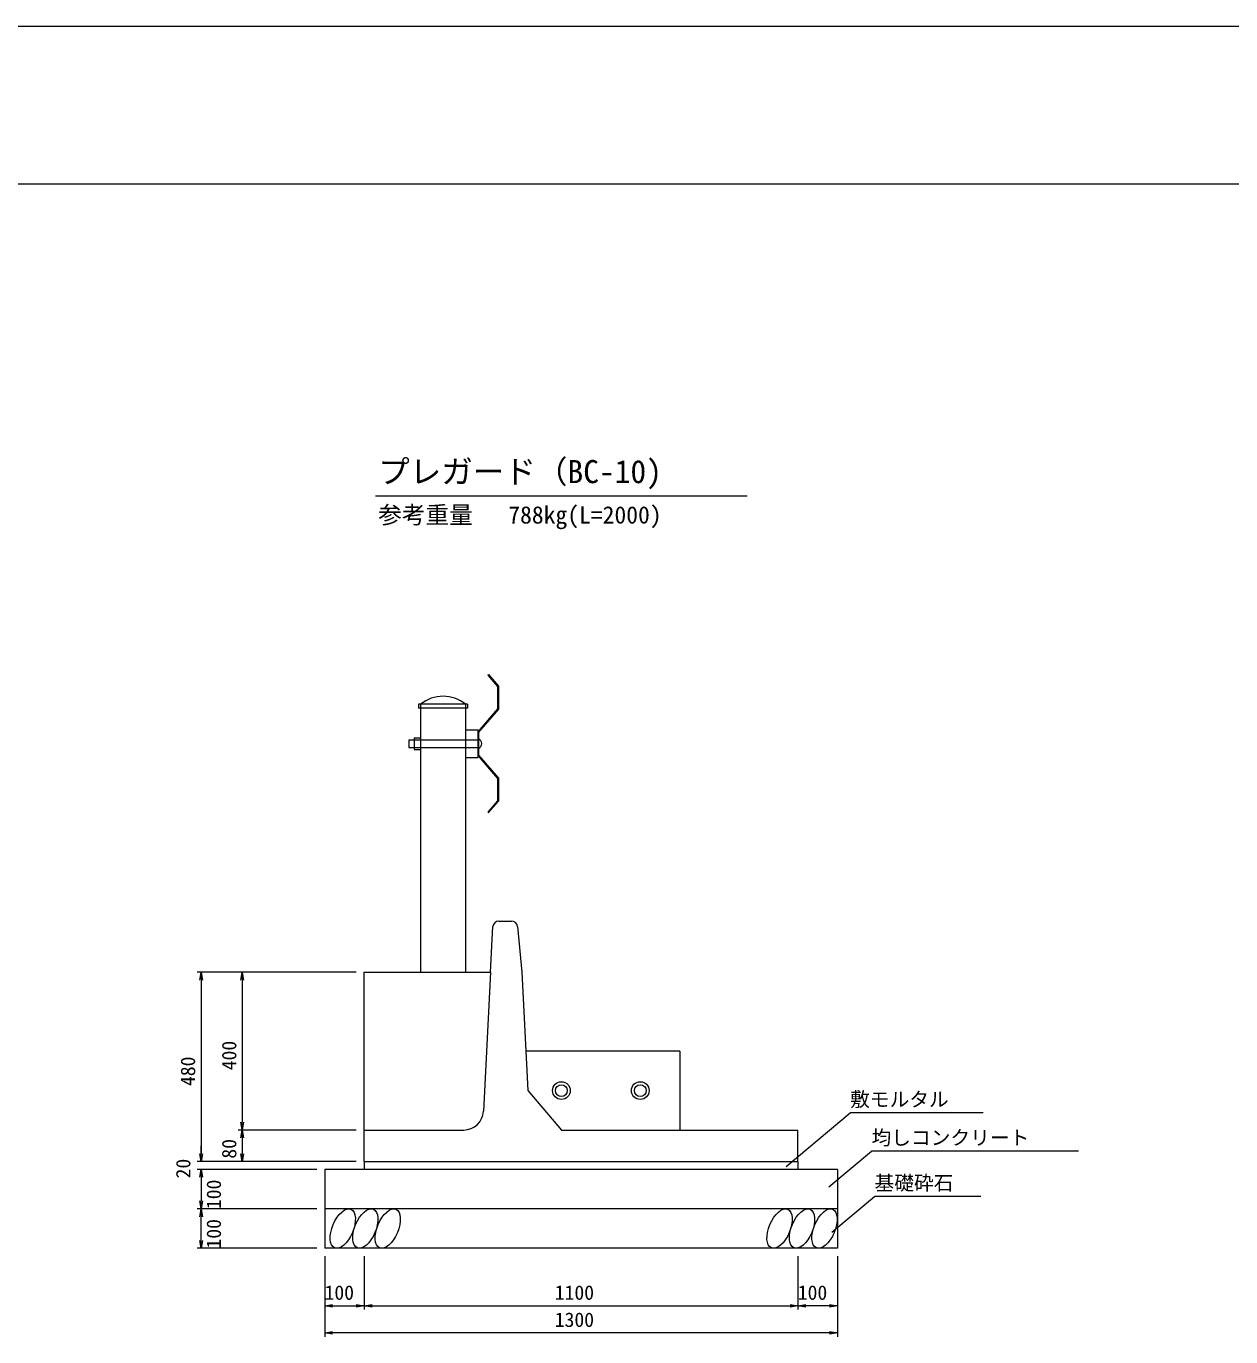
# Model space of a CAD drawing. Units: millimetres on the paper. Extents: x 0 to 841, y 0 to 594.
# Drawn here: x 220 to 372.7, y 427.8 to 594 of the extents above; entities that cross this region are included whole.
import ezdxf
from ezdxf.enums import TextEntityAlignment as Align

# ---------------------------------------------------------------- set-up
doc = ezdxf.new("R2010")
doc.units = ezdxf.units.MM
for name, color, linetype, lineweight in [('D-STR-DIM（寸法）', 7, 'Continuous', 18), ('D-STR-HTXT（旗揚げ）', 7, 'Continuous', 18), ('D-STR-STRn（構造物）', 7, 'Continuous', 18), ('D-STR（構造物外形線）', 1, 'Continuous', 18), ('D-TTL(外枠）', 2, 'Continuous', 18), ('DEFPOINTS_2', 8, 'Continuous', 18)]:
    doc.layers.add(name, color=color, linetype=linetype, lineweight=lineweight)
doc.layers.add('D-STR-TXT（文字）', color=7, linetype='Continuous')
doc.layers.add('D-TTL-TXT（文字）', color=7, linetype='Continuous')
doc.styles.add('ＭＳ ゴシック', font='')
doc.styles.get('ＭＳ ゴシック').set_extended_font_data('MS Gothic')

msp = doc.modelspace()

# ---------------------------------------------------------------- linework, layer by layer
at = {"layer": 'D-STR-DIM（寸法）'}
for p, q in [((261.81, 474.012), (241.624, 474.012)), ((241.957, 473.012), (242.124, 474.012)), ((242.124, 474.012), (242.29, 473.012)), ((242.124, 474.012), (242.124, 473.012)), ((261.81, 474.012), (246.845, 474.012)), ((247.179, 473.012), (247.345, 474.012)), ((247.345, 474.012), (247.512, 473.012)), ((247.345, 474.012), (247.345, 473.012)), ((242.124, 473.012), (242.124, 451.012)), ((247.345, 473.012), (247.345, 455.012)), ((261.81, 454.012), (246.845, 454.012)), ((261.81, 454.012), (246.845, 454.012)), ((247.345, 454.012), (247.179, 455.012)), ((247.179, 453.012), (247.345, 454.012)), ((247.512, 455.012), (247.345, 454.012)), ((247.345, 454.012), (247.345, 455.012)), ((247.345, 454.012), (247.512, 453.012)), ((247.345, 454.012), (247.345, 453.012)), ((247.345, 453.012), (247.345, 451.012)), ((242.124, 450.012), (241.957, 451.012)), ((242.124, 450.012), (241.957, 451.012)), ((242.124, 451.012), (242.124, 452.012)), ((242.29, 451.012), (242.124, 450.012)), ((242.124, 450.012), (242.124, 451.012)), ((242.29, 451.012), (242.124, 450.012)), ((242.124, 450.012), (242.124, 451.012)), ((247.345, 450.012), (247.179, 451.012)), ((247.512, 451.012), (247.345, 450.012)), ((247.345, 450.012), (247.345, 451.012)), ((261.81, 450.012), (241.624, 450.012)), ((261.81, 450.012), (241.624, 450.012)), ((256.81, 449.012), (241.624, 449.012)), ((256.81, 449.012), (241.624, 449.012)), ((241.957, 448.012), (242.124, 449.012)), ((241.957, 448.012), (242.124, 449.012)), ((242.124, 449.012), (242.29, 448.012)), ((242.124, 449.012), (242.124, 448.012)), ((242.124, 449.012), (242.29, 448.012)), ((242.124, 449.012), (242.124, 448.012)), ((261.81, 450.012), (246.845, 450.012)), ((242.124, 448.012), (242.124, 445.012)), ((242.124, 448.012), (242.124, 447.012)), ((256.81, 444.012), (241.624, 444.012)), ((256.81, 444.012), (241.624, 444.012)), ((242.124, 444.012), (241.957, 445.012)), ((241.957, 443.012), (242.124, 444.012)), ((242.29, 445.012), (242.124, 444.012)), ((242.124, 444.012), (242.124, 445.012)), ((242.124, 444.012), (242.29, 443.012)), ((242.124, 444.012), (242.124, 443.012)), ((242.124, 440.012), (242.124, 443.012)), ((256.81, 439.012), (241.624, 439.012)), ((242.124, 439.012), (241.957, 440.012)), ((242.29, 440.012), (242.124, 439.012)), ((242.124, 439.012), (242.124, 440.012)), ((257.81, 438.012), (257.81, 431.228)), ((257.81, 438.012), (257.81, 427.788)), ((262.81, 438.012), (262.81, 431.228)), ((262.81, 438.012), (262.81, 431.228)), ((317.81, 438.012), (317.81, 431.228)), ((317.81, 438.012), (317.81, 431.228)), ((322.81, 438.012), (322.81, 431.228)), ((322.81, 438.012), (322.81, 427.788)), ((257.81, 431.728), (258.81, 431.895)), ((258.81, 431.562), (257.81, 431.728)), ((257.81, 431.728), (258.81, 431.728)), ((258.81, 431.728), (261.81, 431.728)), ((261.81, 431.895), (262.81, 431.728)), ((262.81, 431.728), (261.81, 431.562)), ((262.81, 431.728), (261.81, 431.728)), ((262.81, 431.728), (263.81, 431.895)), ((263.81, 431.562), (262.81, 431.728)), ((262.81, 431.728), (263.81, 431.728)), ((263.81, 431.728), (316.81, 431.728)), ((316.81, 431.895), (317.81, 431.728)), ((317.81, 431.728), (316.81, 431.562)), ((317.81, 431.728), (316.81, 431.728)), ((317.81, 431.728), (318.81, 431.895)), ((318.81, 431.562), (317.81, 431.728)), ((317.81, 431.728), (318.81, 431.728)), ((321.81, 431.728), (318.81, 431.728)), ((321.81, 431.895), (322.81, 431.728)), ((322.81, 431.728), (321.81, 431.562)), ((322.81, 431.728), (321.81, 431.728)), ((257.81, 428.288), (258.81, 428.455)), ((258.81, 428.122), (257.81, 428.288)), ((257.81, 428.288), (258.81, 428.288)), ((321.81, 428.288), (258.81, 428.288)), ((321.81, 428.455), (322.81, 428.288)), ((322.81, 428.288), (321.81, 428.122)), ((322.81, 428.288), (321.81, 428.288))]:
    msp.add_line(p, q, dxfattribs=at)
at = {"layer": 'D-STR-HTXT（旗揚げ）'}
for p, q in [((264.232, 534.426), (311.369, 534.426)), ((316.302, 449.371), (324.425, 456.181)), ((341.281, 456.181), (324.425, 456.181)), ((321.723, 446.785), (327.138, 451.325)), ((353.363, 451.325), (327.138, 451.325)), ((322.101, 441.046), (327.517, 445.585)), ((340.991, 445.585), (327.517, 445.585))]:
    msp.add_line(p, q, dxfattribs=at)
at = {"layer": 'D-STR-STRn（構造物）'}
for p, q in [((278.48, 511.687), (278.568, 511.762)), ((278.48, 511.687), (279.703, 510.262)), ((278.568, 511.762), (279.818, 510.304)), ((279.818, 510.304), (279.818, 507.387)), ((279.703, 510.262), (279.703, 507.43)), ((275.918, 508.012), (269.703, 508.012)), ((269.703, 508.012), (269.703, 507.512)), ((275.918, 507.512), (269.703, 507.512)), ((269.953, 508.012), (269.953, 474.012)), ((275.668, 508.012), (275.668, 474.012)), ((275.918, 508.012), (275.918, 507.512)), ((279.703, 507.43), (277.203, 504.513)), ((279.818, 507.387), (277.318, 504.471)), ((269.153, 503.762), (269.953, 503.762)), ((269.153, 503.762), (269.153, 502.262)), ((275.668, 504.762), (277.203, 504.762)), ((277.203, 504.762), (277.203, 501.262)), ((277.203, 504.513), (277.203, 501.511)), ((277.318, 504.471), (277.318, 501.554)), ((268.453, 503.512), (277.318, 503.512)), ((268.453, 503.512), (268.453, 502.512)), ((268.453, 502.512), (277.318, 502.512)), ((269.153, 502.262), (269.953, 502.262)), ((275.668, 501.262), (277.203, 501.262)), ((277.203, 501.511), (279.703, 498.595)), ((277.318, 501.554), (279.818, 498.637)), ((279.818, 498.637), (279.818, 495.721)), ((279.703, 498.595), (279.703, 495.763)), ((279.703, 495.763), (278.48, 494.337)), ((279.818, 495.721), (278.568, 494.262)), ((278.48, 494.337), (278.568, 494.262)), ((257.81, 449.012), (257.81, 439.012)), ((322.81, 449.012), (257.81, 449.012)), ((262.81, 450.012), (262.81, 449.012)), ((317.81, 450.012), (317.81, 449.012)), ((322.81, 449.012), (322.81, 439.012)), ((322.81, 444.012), (257.81, 444.012)), ((322.81, 439.012), (257.81, 439.012))]:
    msp.add_line(p, q, dxfattribs=at)
for centre, radius, start, end in [((272.81, 504.43), 4.583, 51.4244, 128.57564), ((277.068, 503.012), 0.65, 292.62005, 67.37991)]:
    msp.add_arc(centre, radius, start, end, dxfattribs=at)
for centre in [(260.094, 441.512), (262.945, 441.512), (265.797, 441.512), (315.472, 441.512), (318.324, 441.512), (321.175, 441.512)]:
    msp.add_ellipse(centre, major_axis=(1.03, 2.445), ratio=0.500113, dxfattribs=at)
at = {"layer": 'D-STR（構造物外形線）'}
for p, q in [((279.87, 480.512), (281.481, 480.512)), ((278.81, 474.012), (279.122, 479.803)), ((282.227, 479.837), (282.81, 474.012)), ((262.81, 450.012), (262.81, 474.012)), ((262.81, 474.012), (278.81, 474.012)), ((278.81, 474.012), (277.929, 456.387)), ((282.81, 474.012), (283.56, 459.012)), ((302.81, 464.012), (283.31, 464.012)), ((302.81, 464.012), (302.81, 454.012)), ((283.56, 459.012), (287.81, 454.012)), ((262.81, 454.012), (275.432, 454.012)), ((287.81, 454.012), (317.81, 454.012)), ((317.81, 450.012), (317.81, 454.012)), ((262.81, 450.012), (317.81, 450.012))]:
    msp.add_line(p, q, dxfattribs=at)
for centre, radius in [((287.81, 459.012), 1.125), ((287.81, 459.012), 0.75), ((297.81, 459.012), 1.125), ((297.81, 459.012), 0.75)]:
    msp.add_circle(centre, radius, dxfattribs=at)
for centre, radius, start, end in [((279.87, 479.762), 0.75, 90, 176.92331), ((281.481, 479.762), 0.75, 5.71605, 90), ((275.432, 456.512), 2.5, 270, 357.13759)]:
    msp.add_arc(centre, radius, start, end, dxfattribs=at)
at = {"layer": 'D-TTL(外枠）'}
msp.add_line((23, 574), (818, 574), dxfattribs=at)
at = {"layer": 'DEFPOINTS_2'}
msp.add_line((0, 594), (841, 594), dxfattribs=at)

# ---------------------------------------------------------------- texts
at = {"layer": 'D-STR-DIM（寸法）', "style": 'ＭＳ ゴシック'}
for s, p in [('400', (247.145, 461.588)), ('480', (241.924, 459.588)), ('80', (247.145, 450.382)), ('20', (241.324, 447.875)), ('100', (245.2, 443.981)), ('100', (245.2, 438.981))]:
    msp.add_text(s, height=1.833, rotation=90, dxfattribs=at).set_placement(p, align=Align.BOTTOM_LEFT)
for s, p in [('100', (257.779, 431.928)), ('1100', (286.966, 431.928)), ('100', (317.779, 431.928)), ('1300', (286.966, 428.488))]:
    msp.add_text(s, height=1.833, dxfattribs=at).set_placement(p, align=Align.BOTTOM_LEFT)
at = {"layer": 'D-STR-TXT（文字）', "style": 'ＭＳ ゴシック'}
for s, p in [('敷モルタル', (324.425, 456.434)), ('均しコンクリート', (327.138, 451.577)), ('基礎砕石', (327.517, 445.838))]:
    msp.add_text(s, height=1.833, dxfattribs=at).set_placement(p, align=Align.BOTTOM_LEFT)
at = {"layer": 'D-TTL-TXT（文字）', "style": 'ＭＳ ゴシック'}
for s, height, p in [('プレガード（BC-10)', 2.933, (264.582, 535.169)), ('参考重量\u3000 788kg(L=2000)', 2.199, (264.582, 530.265))]:
    msp.add_text(s, height=height, dxfattribs=at).set_placement(p, align=Align.BOTTOM_LEFT)

doc.saveas('drawing.dxf')
